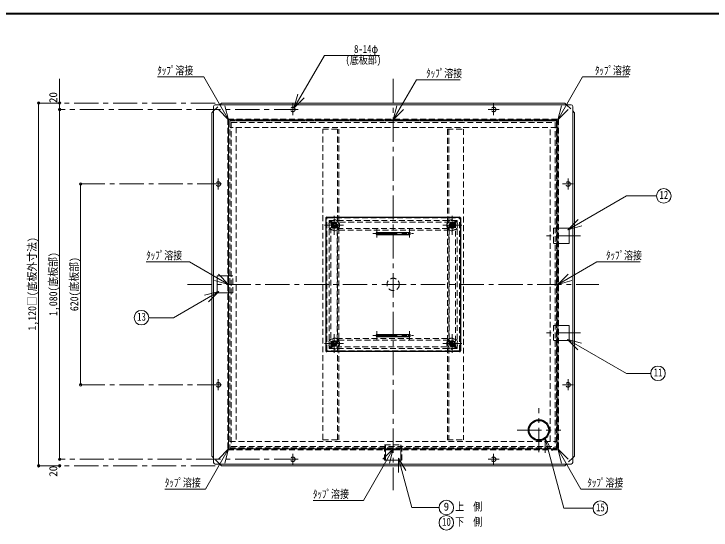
# Model space of a CAD drawing. Units: millimetres at full size, sheet at 1:15; details may follow other scales. Extents: x -3184 to 2891, y -2037 to 2178.
# Drawn here: x -1318 to 835, y 584 to 2178 of the extents above; entities that cross this region are included whole.
import ezdxf
from ezdxf.enums import TextEntityAlignment as Align

# ---------------------------------------------------------------- set-up
doc = ezdxf.new("R2010")
doc.units = ezdxf.units.MM
doc.header["$LTSCALE"] = 15
doc.header["$PDMODE"] = 32
doc.header["$PDSIZE"] = 7.5
doc.linetypes.add('CHAIN1', pattern=[8, 5, -1, 1, -1])
doc.linetypes.add('DASHED1', pattern=[1.8, 1.2, -0.6])
doc.layers.add('0-0', color=7, linetype='Continuous', lineweight=18)
doc.styles.add('ＭＳ ゴシック', font='')
doc.styles.get('ＭＳ ゴシック').set_extended_font_data('MS Gothic')

msp = doc.modelspace()

# ---------------------------------------------------------------- linework, layer by layer
at = {"layer": '0-0', "color": 1, "lineweight": 40}
msp.add_line((2890.8, 2177.87), (-3184.2, 2177.87), dxfattribs=at)
at = {"layer": '0-0'}
for p, q in [((-453.06, 1887.1), (-358.96, 2050.09)), ((-358.96, 2050.09), (-188.8, 2050.09)), ((361.3, 1850.87), (437.88, 1983.52)), ((437.88, 1983.52), (581.39, 1983.52)), ((-453.06, 1887.1), (-441.41, 1930.57)), ((-453.06, 1887.1), (-421.24, 1918.92)), ((-654.7, 1850.87), (-666.35, 1894.34)), ((-146.7, 1850.87), (-135.06, 1894.34)), ((361.3, 1850.87), (372.94, 1894.34)), ((-654.7, 1850.87), (-686.52, 1882.69)), ((-146.7, 1850.87), (-114.88, 1882.69)), ((361.3, 1850.87), (393.12, 1882.69)), ((361.3, 834.87), (361.3, 1850.87)), ((392.69, 1511.69), (573.83, 1616.27)), ((666.2, 1616.27), (573.83, 1616.27)), ((392.69, 1511.69), (424.51, 1543.51)), ((361.3, 1516.37), (396.3, 1516.37)), ((392.69, 1511.69), (436.15, 1523.34)), ((396.3, 1516.37), (396.3, 1469.37)), ((361.3, 1469.37), (396.3, 1469.37)), ((-775.98, 1412.89), (-909.04, 1412.89)), ((-654.7, 1342.87), (-775.98, 1412.89)), ((-654.7, 1369.37), (-689.7, 1369.37)), ((-689.7, 1316.37), (-689.7, 1369.37)), ((-654.7, 1342.87), (-686.52, 1374.69)), ((361.3, 1342.87), (393.12, 1374.69)), ((-654.7, 1342.87), (-698.17, 1354.52)), ((361.3, 1342.87), (404.76, 1354.52)), ((-685.46, 1320.93), (-728.92, 1309.29)), ((-685.46, 1320.93), (-717.28, 1289.11)), ((-654.7, 1316.37), (-689.7, 1316.37)), ((361.3, 1216.37), (396.3, 1216.37)), ((396.3, 1169.37), (396.3, 1216.37)), ((361.3, 1169.37), (396.3, 1169.37)), ((391.47, 1173.2), (423.29, 1141.38)), ((391.47, 1173.2), (573.24, 1068.26)), ((391.47, 1173.2), (434.94, 1161.56)), ((648.33, 1068.26), (573.24, 1068.26)), ((322.17, 867.67), (322.17, 822.67)), ((322.17, 867.67), (344.67, 828.7)), ((322.17, 867.67), (380.01, 651.78)), ((-654.7, 834.87), (-686.52, 803.05)), ((-654.7, 834.87), (-666.35, 791.4)), ((-654.7, 834.87), (361.3, 834.87)), ((-146.7, 834.87), (-238.45, 675.96)), ((-146.7, 834.87), (-178.52, 803.05)), ((-170.2, 834.87), (-170.2, 799.87)), ((-146.7, 834.87), (-158.35, 791.4)), ((-123.2, 834.87), (-123.2, 799.87)), ((361.3, 834.87), (372.94, 791.4)), ((361.3, 834.87), (432.82, 710.99)), ((361.3, 834.87), (393.12, 803.05)), ((-123.2, 799.87), (-170.2, 799.87)), ((-130.46, 806.88), (-107.96, 767.91)), ((-130.46, 806.88), (-130.46, 761.88)), ((-130.46, 806.88), (-89.5, 654)), ((432.82, 710.99), (558.12, 710.99)), ((-238.45, 675.96), (-394.25, 675.96)), ((-4.99, 654), (-89.5, 654)), ((470.29, 651.78), (380.01, 651.78))]:
    msp.add_line(p, q, dxfattribs=at)
at = {"layer": '0-0', "color": 4, "lineweight": 9}
for p, q in [((-1176.7, 1977.87), (-1176.7, 802.87)), ((-1241.7, 1902.87), (-1241.7, 782.87)), ((-696.2, 1897.37), (402.8, 1897.37)), ((-682.2, 1897.37), (-676.7, 1902.87)), ((383.3, 1902.87), (-676.7, 1902.87)), ((388.8, 1897.37), (383.3, 1902.87)), ((-701.2, 1878.37), (-706.7, 1872.87)), ((-706.7, 812.87), (-706.7, 1872.87)), ((-701.2, 793.37), (-701.2, 1892.37)), ((407.8, 793.37), (407.8, 1892.37)), ((407.8, 1878.37), (413.3, 1872.87)), ((413.3, 812.87), (413.3, 1872.87)), ((-1111.7, 1652.87), (-1111.7, 1032.87)), ((-701.2, 807.37), (-706.7, 812.87)), ((407.8, 807.37), (413.3, 812.87)), ((-696.2, 788.37), (402.8, 788.37)), ((-682.2, 788.37), (-676.7, 782.87)), ((-676.7, 782.87), (383.3, 782.87)), ((388.8, 788.37), (383.3, 782.87))]:
    msp.add_line(p, q, dxfattribs=at)
at = {"layer": '0-0', "color": 4, "linetype": 'CHAIN1', "lineweight": 9}
for p, q in [((-146.7, 1977.87), (-146.7, 707.87)), ((-696.7, 1902.87), (-1241.7, 1902.87)), ((-456.7, 1899.87), (-456.7, 1865.87)), ((163.3, 1899.87), (163.3, 1865.87)), ((-439.7, 1882.87), (-1176.7, 1882.87)), ((146.3, 1882.87), (180.3, 1882.87)), ((-686.7, 1635.87), (-686.7, 1669.87)), ((393.3, 1635.87), (393.3, 1669.87)), ((-1111.7, 1652.87), (-669.7, 1652.87)), ((410.3, 1652.87), (376.3, 1652.87)), ((-329.2, 1496.17), (-329.2, 1554.57)), ((35.8, 1496.17), (35.8, 1554.57)), ((-300, 1525.37), (-358.4, 1525.37)), ((-196.7, 1513.37), (-196.7, 1487.37)), ((-96.7, 1513.37), (-96.7, 1487.37)), ((6.6, 1525.37), (65, 1525.37)), ((-209.7, 1500.37), (-83.7, 1500.37)), ((431.3, 1492.87), (313.3, 1492.87)), ((-781.7, 1342.87), (488.3, 1342.87)), ((-329.2, 1189.57), (-329.2, 1131.17)), ((-209.7, 1185.37), (-83.7, 1185.37)), ((-196.7, 1172.37), (-196.7, 1198.37)), ((-96.7, 1172.37), (-96.7, 1198.37)), ((35.8, 1189.57), (35.8, 1131.17)), ((431.3, 1192.87), (313.3, 1192.87)), ((-300, 1160.37), (-358.4, 1160.37)), ((6.6, 1160.37), (65, 1160.37)), ((-686.7, 1049.87), (-686.7, 1015.87)), ((393.3, 1049.87), (393.3, 1015.87)), ((-1111.7, 1032.87), (-669.7, 1032.87)), ((410.3, 1032.87), (376.3, 1032.87)), ((303.3, 825.37), (303.3, 960.37)), ((235.8, 892.87), (370.8, 892.87)), ((-456.7, 785.87), (-456.7, 819.87)), ((163.3, 785.87), (163.3, 819.87)), ((-439.7, 802.87), (-1176.7, 802.87)), ((146.3, 802.87), (180.3, 802.87)), ((-696.7, 782.87), (-1241.7, 782.87))]:
    msp.add_line(p, q, dxfattribs=at)
at = {"layer": '0-0', "color": 4, "linetype": 'DASHED1', "lineweight": 9}
for p, q in [((-701.2, 1878.37), (-682.2, 1897.37)), ((388.8, 1897.37), (407.8, 1878.37)), ((-657.2, 1853.37), (-657.2, 832.37)), ((-657.2, 1853.37), (363.8, 1853.37)), ((363.8, 1853.37), (363.8, 832.37)), ((-651.5, 1847.67), (-651.5, 838.07)), ((358.1, 1847.67), (-651.5, 1847.67)), ((-651.2, 1847.37), (-651.2, 838.37)), ((-651.2, 1847.37), (357.8, 1847.37)), ((-646.7, 1842.87), (-646.7, 842.87)), ((-646.7, 1842.87), (353.3, 1842.87)), ((353.3, 1842.87), (353.3, 842.87)), ((357.8, 1847.37), (357.8, 838.37)), ((358.1, 838.07), (358.1, 1847.67)), ((357.8, 1827.37), (-651.2, 1827.37)), ((-631.2, 1827.37), (-631.2, 858.37)), ((-364.2, 1822.37), (-314.2, 1822.37)), ((-364.2, 863.37), (-364.2, 1822.37)), ((-318.2, 863.37), (-318.2, 1822.37)), ((-314.2, 1510.37), (-314.2, 1822.37)), ((20.8, 1822.37), (70.8, 1822.37)), ((20.8, 1822.37), (20.8, 1510.37)), ((24.8, 1822.37), (24.8, 863.37)), ((70.8, 1822.37), (70.8, 863.37)), ((337.8, 858.37), (337.8, 1827.37)), ((-339.2, 1150.37), (-339.2, 1535.37)), ((-339.2, 1535.37), (45.8, 1535.37)), ((-335.7, 1521.7), (-335.7, 1529.04)), ((-335.63, 1529.17), (-329.28, 1532.83)), ((-322.78, 1529.17), (-329.13, 1532.83)), ((-322.7, 1529.04), (-322.7, 1521.7)), ((29.3, 1529.04), (29.3, 1521.7)), ((29.37, 1529.17), (35.72, 1532.83)), ((42.22, 1529.17), (35.87, 1532.83)), ((42.3, 1521.7), (42.3, 1529.04)), ((45.8, 1535.37), (45.8, 1150.37)), ((-329.28, 1517.91), (-335.63, 1521.57)), ((-322.78, 1521.57), (-329.13, 1517.91)), ((-319.2, 1170.37), (-319.2, 1515.37)), ((-319.2, 1515.37), (25.8, 1515.37)), ((25.8, 1515.37), (25.8, 1170.37)), ((29.37, 1521.57), (35.72, 1517.91)), ((35.87, 1517.91), (42.22, 1521.57)), ((348.3, 1516.37), (348.3, 1469.37)), ((361.3, 1516.37), (348.3, 1516.37)), ((361.3, 1469.37), (348.3, 1469.37)), ((-641.7, 1369.37), (-654.7, 1369.37)), ((-641.7, 1316.37), (-641.7, 1369.37)), ((-641.7, 1316.37), (-654.7, 1316.37)), ((-335.7, 1164.04), (-335.7, 1156.7)), ((-329.28, 1167.83), (-335.63, 1164.17)), ((-322.78, 1164.17), (-329.13, 1167.83)), ((-322.7, 1156.7), (-322.7, 1164.04)), ((25.8, 1170.37), (-319.2, 1170.37)), ((-314.2, 1175.37), (-314.2, 863.37)), ((29.3, 1156.7), (29.3, 1164.04)), ((29.37, 1164.17), (35.72, 1167.83)), ((35.87, 1167.83), (42.22, 1164.17)), ((42.3, 1164.04), (42.3, 1156.7)), ((361.3, 1169.37), (348.3, 1169.37)), ((45.8, 1150.37), (-339.2, 1150.37)), ((-335.63, 1156.57), (-329.28, 1152.91)), ((-322.78, 1156.57), (-329.13, 1152.91)), ((29.37, 1156.57), (35.72, 1152.91)), ((42.22, 1156.57), (35.87, 1152.91)), ((-364.2, 863.37), (-314.2, 863.37)), ((-651.2, 858.37), (357.8, 858.37)), ((-646.7, 842.87), (353.3, 842.87)), ((-173.2, 799.87), (-173.2, 847.87)), ((-173.2, 847.87), (-120.2, 847.87)), ((-170.2, 834.87), (-170.2, 847.87)), ((-123.2, 834.87), (-123.2, 847.87)), ((-120.2, 799.87), (-120.2, 847.87)), ((-657.2, 832.37), (363.8, 832.37)), ((-651.5, 838.07), (358.1, 838.07)), ((-651.2, 838.37), (357.8, 838.37)), ((-682.2, 788.37), (-701.2, 807.37)), ((-173.2, 799.87), (-170.2, 799.87)), ((-123.2, 799.87), (-120.2, 799.87)), ((407.8, 807.37), (388.8, 788.37))]:
    msp.add_line(p, q, dxfattribs=at)
at = {"layer": '0-0', "color": 5, "lineweight": 25}
for p, q in [((-351.9, 1550.37), (58.5, 1550.37)), ((-354.2, 1548.07), (-354.2, 1137.67)), ((60.8, 1548.07), (60.8, 1137.67)), ((-196.7, 1503.37), (-96.7, 1503.37)), ((-196.7, 1497.37), (-96.7, 1497.37)), ((-196.7, 1188.37), (-96.7, 1188.37)), ((-196.7, 1182.37), (-96.7, 1182.37)), ((58.5, 1135.37), (-351.9, 1135.37))]:
    msp.add_line(p, q, dxfattribs=at)
at = {"layer": '0-0', "linetype": 'DASHED1'}
for p, q in [((-351.9, 1138.82), (-351.9, 1546.92)), ((-350.75, 1548.07), (57.35, 1548.07)), ((-344.2, 1540.37), (-314.2, 1510.37)), ((-344.2, 1540.37), (-344.2, 1145.37)), ((50.8, 1540.37), (-344.2, 1540.37)), ((50.8, 1540.37), (20.8, 1510.37)), ((50.8, 1145.37), (50.8, 1540.37)), ((58.5, 1138.82), (58.5, 1546.92)), ((-314.2, 1175.37), (-314.2, 1510.37)), ((-314.2, 1510.37), (20.8, 1510.37)), ((20.8, 1510.37), (20.8, 1175.37)), ((-344.2, 1145.37), (-314.2, 1175.37)), ((20.8, 1175.37), (-314.2, 1175.37)), ((20.8, 1175.37), (50.8, 1145.37)), ((50.8, 1145.37), (-344.2, 1145.37)), ((57.35, 1137.67), (-350.75, 1137.67))]:
    msp.add_line(p, q, dxfattribs=at)
at = {"layer": '0-0'}
for points in [[(-654.7, 1850.87), (-731.29, 1983.52), (-874.8, 1983.52)], [(-146.7, 1850.87), (-75.11, 1974.88), (60.46, 1974.88)], [(361.3, 1850.87), (-654.7, 1850.87), (-654.7, 834.87)], [(361.3, 1342.87), (482.58, 1412.89), (615.64, 1412.89)], [(-685.46, 1320.93), (-825.33, 1240.18), (-901.49, 1240.18)], [(-654.7, 834.87), (-726.22, 710.99), (-851.52, 710.99)]]:
    msp.add_lwpolyline(points, dxfattribs=at)
at = {"layer": '0-0', "color": 4, "linetype": 'DASHED1', "lineweight": 9}
for points in [[(361.3, 1216.37), (348.3, 1216.37), (348.3, 1169.37)], [(20.8, 1175.37), (20.8, 863.37), (70.8, 863.37)]]:
    msp.add_lwpolyline(points, dxfattribs=at)
for centre, radius in [((-456.7, 1882.87), 7), ((163.3, 1882.87), 7), ((-686.7, 1652.87), 7), ((393.3, 1652.87), 7), ((-329.2, 1525.37), 6.25), ((-329.2, 1525.37), 4.25), ((-329.2, 1525.37), 4), ((-329.2, 1525.37), 3.5), ((35.8, 1525.37), 6.25), ((35.8, 1525.37), 4.25), ((35.8, 1525.37), 4), ((35.8, 1525.37), 3.5), ((-146.7, 1342.87), 19), ((-329.2, 1160.37), 6.25), ((-329.2, 1160.37), 4.25), ((-329.2, 1160.37), 4), ((-329.2, 1160.37), 3.5), ((35.8, 1160.37), 6.25), ((35.8, 1160.37), 4.25), ((35.8, 1160.37), 4), ((35.8, 1160.37), 3.5), ((-686.7, 1032.87), 7), ((393.3, 1032.87), 7), ((-456.7, 802.87), 7), ((163.3, 802.87), 7)]:
    msp.add_circle(centre, radius, dxfattribs=at)
at = {"layer": '0-0'}
for centre, radius in [((688.7, 1616.27), 22.5), ((-329.2, 1525.37), 8.4), ((35.8, 1525.37), 8.4), ((-923.99, 1240.18), 22.5), ((-329.2, 1160.37), 8.4), ((35.8, 1160.37), 8.4), ((670.83, 1068.26), 22.5), ((17.51, 654), 22.5), ((492.79, 651.78), 22.5), ((17.51, 607), 22.5)]:
    msp.add_circle(centre, radius, dxfattribs=at)
at = {"layer": '0-0', "color": 4, "lineweight": 9}
for centre in [(-329.2, 1525.37), (35.8, 1525.37), (-329.2, 1160.37), (35.8, 1160.37)]:
    msp.add_circle(centre, 9.2, dxfattribs=at)
at = {"layer": '0-0', "color": 5, "lineweight": 25}
for radius in [32.5, 30.25]:
    msp.add_circle((303.3, 892.87), radius, dxfattribs=at)
at = {"layer": '0-0', "color": 4, "lineweight": 9}
for centre, start, end in [((-696.2, 1892.37), 90, 180), ((402.8, 1892.37), 0, 90), ((-696.2, 793.37), 180, 270), ((402.8, 793.37), 270, 0)]:
    msp.add_arc(centre, 5, start, end, dxfattribs=at)
at = {"layer": '0-0', "color": 5, "lineweight": 25}
for centre, radius, start, end in [((-351.9, 1548.07), 2.3, 90, 180), ((58.5, 1548.07), 2.3, 0, 90), ((-196.7, 1500.37), 3, 90, 270), ((-96.7, 1500.37), 3, 270, 90), ((-196.7, 1185.37), 3, 90, 270), ((-96.7, 1185.37), 3, 270, 90), ((-351.9, 1137.67), 2.3, 180, 270), ((58.5, 1137.67), 2.3, 270, 0)]:
    msp.add_arc(centre, radius, start, end, dxfattribs=at)
at = {"layer": '0-0', "linetype": 'DASHED1'}
for centre, radius, start, end in [((-350.75, 1546.92), 1.15, 90, 180), ((57.35, 1546.92), 1.15, 0, 90), ((-196.7, 1500.37), 3, 270, 90), ((-96.7, 1500.37), 3, 90, 270), ((-196.7, 1185.37), 3, 270, 90), ((-96.7, 1185.37), 3, 90, 270), ((-350.75, 1138.82), 1.15, 180, 270), ((57.35, 1138.82), 1.15, 270, 0)]:
    msp.add_arc(centre, radius, start, end, dxfattribs=at)
at = {"layer": '0-0'}
for centre, radius, start, end in [((-368.46, 1525.37), 23.91, 345.41115, 14.58885), ((-329.2, 1525.37), 17.2, 128.5, 159.5), ((-329.2, 1525.37), 16.8, 128.5, 159.5), ((-358.81, 1525.37), 15.06, 337.0119, 22.9881), ((-341.33, 1562.7), 23.91, 273.41115, 302.58885), ((-338.35, 1553.53), 15.06, 265.0119, 310.9881), ((-329.2, 1525.37), 16.8, 56.5, 87.5), ((-329.2, 1525.37), 17.2, 56.5, 87.5), ((-305.25, 1542.77), 15.06, 193.0119, 238.9881), ((-297.44, 1548.44), 23.91, 201.41115, 230.58885), ((-329.2, 1525.37), 16.8, 344.5, 15.5), ((-329.2, 1525.37), 17.2, 344.5, 15.5), ((35.8, 1525.37), 17.2, 164.5, 195.5), ((35.8, 1525.37), 16.8, 164.5, 195.5), ((4.04, 1548.44), 23.91, 309.41115, 338.58885), ((11.85, 1542.77), 15.06, 301.0119, 346.9881), ((35.8, 1525.37), 17.2, 92.5, 123.5), ((35.8, 1525.37), 16.8, 92.5, 123.5), ((47.93, 1562.7), 23.91, 237.41115, 266.58885), ((44.95, 1553.53), 15.06, 229.0119, 274.9881), ((35.8, 1525.37), 16.8, 20.5, 51.5), ((35.8, 1525.37), 17.2, 20.5, 51.5), ((65.4, 1525.37), 15.06, 157.0119, 202.9881), ((75.05, 1525.37), 23.91, 165.41115, 194.58885), ((-329.2, 1525.37), 17.2, 200.5, 231.5), ((-329.2, 1525.37), 16.8, 200.5, 231.5), ((-341.33, 1488.04), 23.91, 57.41115, 86.58885), ((-338.35, 1497.21), 15.06, 49.0119, 94.9881), ((-329.2, 1525.37), 16.8, 272.5, 303.5), ((-329.2, 1525.37), 17.2, 272.5, 303.5), ((-305.25, 1507.97), 15.06, 121.0119, 166.9881), ((-297.44, 1502.3), 23.91, 129.41115, 158.58885), ((4.04, 1502.3), 23.91, 21.41115, 50.58885), ((11.85, 1507.97), 15.06, 13.0119, 58.9881), ((35.8, 1525.37), 17.2, 236.5, 267.5), ((35.8, 1525.37), 16.8, 236.5, 267.5), ((47.93, 1488.04), 23.91, 93.41115, 122.58885), ((44.95, 1497.21), 15.06, 85.0119, 130.9881), ((35.8, 1525.37), 16.8, 308.5, 339.5), ((35.8, 1525.37), 17.2, 308.5, 339.5), ((-368.46, 1160.37), 23.91, 345.41115, 14.58885), ((-329.2, 1160.37), 17.2, 128.5, 159.5), ((-329.2, 1160.37), 16.8, 128.5, 159.5), ((-358.81, 1160.37), 15.06, 337.0119, 22.9881), ((-341.33, 1197.7), 23.91, 273.41115, 302.58885), ((-338.35, 1188.53), 15.06, 265.0119, 310.9881), ((-329.2, 1160.37), 16.8, 56.5, 87.5), ((-329.2, 1160.37), 17.2, 56.5, 87.5), ((-305.25, 1177.77), 15.06, 193.0119, 238.9881), ((-297.44, 1183.44), 23.91, 201.41115, 230.58885), ((-329.2, 1160.37), 16.8, 344.5, 15.5), ((-329.2, 1160.37), 17.2, 344.5, 15.5), ((35.8, 1160.37), 17.2, 164.5, 195.5), ((35.8, 1160.37), 16.8, 164.5, 195.5), ((4.04, 1183.44), 23.91, 309.41115, 338.58885), ((11.85, 1177.77), 15.06, 301.0119, 346.9881), ((35.8, 1160.37), 17.2, 92.5, 123.5), ((35.8, 1160.37), 16.8, 92.5, 123.5), ((47.93, 1197.7), 23.91, 237.41115, 266.58885), ((44.95, 1188.53), 15.06, 229.0119, 274.9881), ((35.8, 1160.37), 16.8, 20.5, 51.5), ((35.8, 1160.37), 17.2, 20.5, 51.5), ((65.4, 1160.37), 15.06, 157.0119, 202.9881), ((75.05, 1160.37), 23.91, 165.41115, 194.58885), ((-329.2, 1160.37), 17.2, 200.5, 231.5), ((-329.2, 1160.37), 16.8, 200.5, 231.5), ((-341.33, 1123.04), 23.91, 57.41115, 86.58885), ((-338.35, 1132.21), 15.06, 49.0119, 94.9881), ((-329.2, 1160.37), 16.8, 272.5, 303.5), ((-329.2, 1160.37), 17.2, 272.5, 303.5), ((-305.25, 1142.97), 15.06, 121.0119, 166.9881), ((-297.44, 1137.3), 23.91, 129.41115, 158.58885), ((4.04, 1137.3), 23.91, 21.41115, 50.58885), ((11.85, 1142.97), 15.06, 13.0119, 58.9881), ((35.8, 1160.37), 17.2, 236.5, 267.5), ((35.8, 1160.37), 16.8, 236.5, 267.5), ((47.93, 1123.04), 23.91, 93.41115, 122.58885), ((44.95, 1132.21), 15.06, 85.0119, 130.9881), ((35.8, 1160.37), 16.8, 308.5, 339.5), ((35.8, 1160.37), 17.2, 308.5, 339.5)]:
    msp.add_arc(centre, radius, start, end, dxfattribs=at)
at = {"layer": '0-0', "color": 4, "linetype": 'DASHED1', "lineweight": 9}
for centre, start, end in [((-335.55, 1529.04), 120, 180), ((-329.2, 1532.7), 60, 120), ((-322.85, 1529.04), 0, 60), ((29.45, 1529.04), 120, 180), ((35.8, 1532.7), 60, 120), ((42.15, 1529.04), 0, 60), ((-335.55, 1521.7), 180, 240), ((-322.85, 1521.7), 300, 0), ((29.45, 1521.7), 180, 240), ((42.15, 1521.7), 300, 360), ((-335.55, 1164.04), 120, 180), ((-322.85, 1164.04), 0, 60), ((29.45, 1164.04), 120, 180), ((42.15, 1164.04), 0, 60), ((-335.55, 1156.7), 180, 240), ((-329.2, 1153.04), 240, 300), ((-322.85, 1156.7), 300, 0), ((29.45, 1156.7), 180, 240), ((35.8, 1153.04), 240, 300), ((42.15, 1156.7), 300, 0)]:
    msp.add_arc(centre, 0.15, start, end, dxfattribs=at)
at = {"layer": '0-0', "color": 1}
for p in [(-1241.7, 1902.87), (-1176.7, 1902.87), (-1176.7, 1882.87), (-1111.7, 1652.87), (-1111.7, 1032.87), (-1176.7, 802.87), (-1241.7, 782.87), (-1176.7, 782.87)]:
    msp.add_point(p, dxfattribs=at)

# ---------------------------------------------------------------- texts
at = {"layer": '0-0', "style": 'ＭＳ ゴシック', "width": 0.8}
for s, p in [('8-14φ', (-267.55, 2050.09)), ('(底板部)', (-293.8, 2016.34)), ('ﾀｯﾌﾟ溶接', (-874.8, 1983.52)), ('ﾀｯﾌﾟ溶接', (-44.54, 1974.88)), ('ﾀｯﾌﾟ溶接', (476.39, 1983.52)), ('12', (675.57, 1599.4)), ('ﾀｯﾌﾟ溶接', (-909.04, 1412.89)), ('ﾀｯﾌﾟ溶接', (510.64, 1412.89)), ('13', (-937.11, 1223.31)), ('11', (657.7, 1051.38)), ('ﾀｯﾌﾟ溶接', (-851.52, 710.99)), ('ﾀｯﾌﾟ溶接', (453.12, 710.99)), ('ﾀｯﾌﾟ溶接', (-394.25, 675.96)), ('上\u3000側', (45.01, 637.12)), ('15', (479.67, 634.91)), ('下\u3000側', (45.01, 590.12)), ('10', (4.38, 590.12))]:
    msp.add_text(s, height=24.74, dxfattribs=at).set_placement(p, align=Align.BOTTOM_LEFT)
at = {"layer": '0-0', "style": 'ＭＳ ゴシック'}
for p in [(-1176.7, 1902.87), (-1176.7, 749.12)]:
    msp.add_text('20', height=24.74, rotation=90, dxfattribs=at).set_placement(p, align=Align.BOTTOM_LEFT)
at = {"layer": '0-0', "style": 'ＭＳ ゴシック', "width": 0.9}
for s, p in [('1,120□(底板外寸法)', (-1241.7, 1200.37)), ('1,080(底板部)', (-1176.7, 1245.37)), ('620(底板部)', (-1111.7, 1260.37))]:
    msp.add_text(s, height=24.74, rotation=90, dxfattribs=at).set_placement(p, align=Align.BOTTOM_LEFT)
at = {"layer": '0-0', "style": 'ＭＳ ゴシック'}
msp.add_text('9', height=24.74, dxfattribs=at).set_placement((9.07, 637.12), align=Align.BOTTOM_LEFT)

doc.saveas('drawing.dxf')
